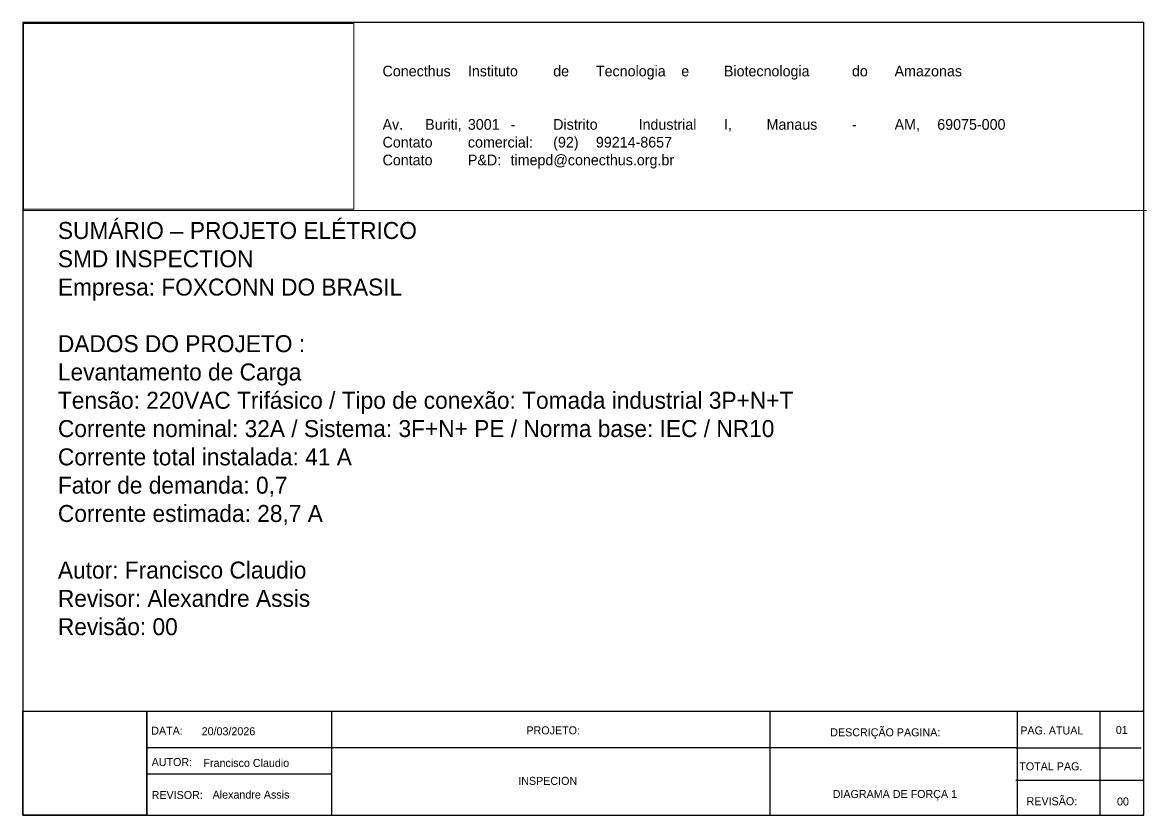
# Model space of a CAD drawing. Extents: x -891 to 6596, y -1 to 298.
# Drawn here: x -890.8 to -469.7, y 0.7 to 297.8 of the extents above; entities that cross this region are included whole.
import ezdxf

# ---------------------------------------------------------------- set-up
doc = ezdxf.new("R2010")
doc.units = 0
doc.header["$MEASUREMENT"] = 0
doc.layers.add('SYMS', color=7, linetype='Continuous')
picture_1 = doc.add_image_def('image1.png', size_in_pixel=(222, 187))
picture_2 = doc.add_image_def('image3.jpg', size_in_pixel=(1280, 720))

msp = doc.modelspace()

# ---------------------------------------------------------------- linework, layer by layer
for p, q in [((-470.666, 297.816), (-890.666, 297.816)), ((-890.666, 297.816), (-890.666, 0.816)), ((-470.666, 0.816), (-470.666, 297.816)), ((-844.117, 0.936), (-844.118, 39.577)), ((-774.936, 0.748), (-774.945, 39.418)), ((-610.666, 0.816), (-610.68, 39.65)), ((-487.015, 1.148), (-487.039, 39.874)), ((-890.666, 0.816), (-470.666, 0.816))]:
    msp.add_line(p, q)
at = {"linetype": 'Continuous'}
for p, q in [((-890.507, 39.831), (-470.669, 39.833)), ((-518.204, 39.836), (-518.199, 0.761)), ((-518.499, 26.076), (-844.315, 26.039)), ((-518.557, 26.101), (-471.638, 26.101)), ((-844.22, 16.301), (-774.94, 16.316)), ((-518.647, 14.018), (-470.826, 14.018))]:
    msp.add_line(p, q, dxfattribs=at)
at = {"layer": 'SYMS', "color": 7, "lineweight": 18}
msp.add_line((-890.848, 227.409), (-469.68, 227.409), dxfattribs=at)

# ---------------------------------------------------------------- texts
for s, p in [('DATA:', (-842.596, 31.028)), ('20/03/2026', (-823.715, 30.813)), ('PROJETO:', (-702.019, 31.145)), ('DESCRIÇÃO PAGINA:', (-588.182, 30.416)), ('PAG. ATUAL', (-516.976, 31.111)), ('01', (-481.187, 31.293)), ('AUTOR:', (-842.448, 19.27)), ('Francisco Claudio', (-823.03, 18.941)), ('TOTAL PAG.', (-517.34, 17.676)), ('INSPECION', (-705.08, 12.219)), ('REVISOR:', (-842.448, 6.941)), ('Alexandre Assis', (-819.603, 7.069)), ('DIAGRAMA DE FORÇA 1', (-587.265, 7.307)), ('REVISÃO:', (-514.615, 4.604)), ('00', (-480.735, 4.5))]:
    msp.add_text(s, height=3).set_placement(p)
at = {"layer": 'SYMS', "color": 7, "lineweight": 18, "insert": (-755.936, 281.62), "char_height": 3.99708, "width": 285.39122, "attachment_point": 1}
msp.add_mtext('Conecthus^IInstituto^Ide^ITecnologia^Ie^IBiotecnologia^Ido^IAmazonas\\P\\P\\PAv.^IBuriti,^I3001^I-^IDistrito^IIndustrial^II,^IManaus^I-^IAM,^I69075-000\\PContato^Icomercial:^I(92)^I99214-8657\\PContato^IP&D:^Itimepd@conecthus.org.br', dxfattribs=at)
at = {"layer": 'SYMS', "color": 146, "lineweight": 18, "true_color": 0x105689, "insert": (-877.57, 223.081), "char_height": 6.3592, "width": 418.4354, "attachment_point": 1}
msp.add_mtext('{\\C7;SUMÁRIO \\fArial|b0|i0|c0|p34;– \\Ftxt|c0;PROJETO ELÉTRICO\\PSMD INSPECTION\\PEmpresa: FOXCONN DO BRASIL\\P\\PDADOS DO PROJETO : \\PLevantamento de Carga\\PTensão: 220VAC Trifásico / Tipo de conexão: Tomada industrial 3P+N+T\\PCorrente nominal: 32A / Sistema: 3F+N+ PE / Norma base: IEC / NR10 \\PCorrente total instalada: 41 A\\PFator de demanda: 0,7\\PCorrente estimada: 28,7 A\\P\\PAutor: Francisco Claudio\\PRevisor: Alexandre Assis\\PRevisão: 00}', dxfattribs=at)

# ---------------------------------------------------------------- pictures from other files: only their frames are drawn
at = {"linetype": 'Continuous'}
image = msp.add_image(picture_1, insert=(-890.691, 0.871), size_in_units=(46.298, 38.999), dxfattribs=at)
image.dxf.flags = 7
at = {"layer": 'SYMS', "color": 7, "lineweight": 18}
image = msp.add_image(picture_2, insert=(-890.416, 227.841), size_in_units=(123.67, 69.564), dxfattribs=at)
image.dxf.flags = 7

doc.saveas('drawing.dxf')
